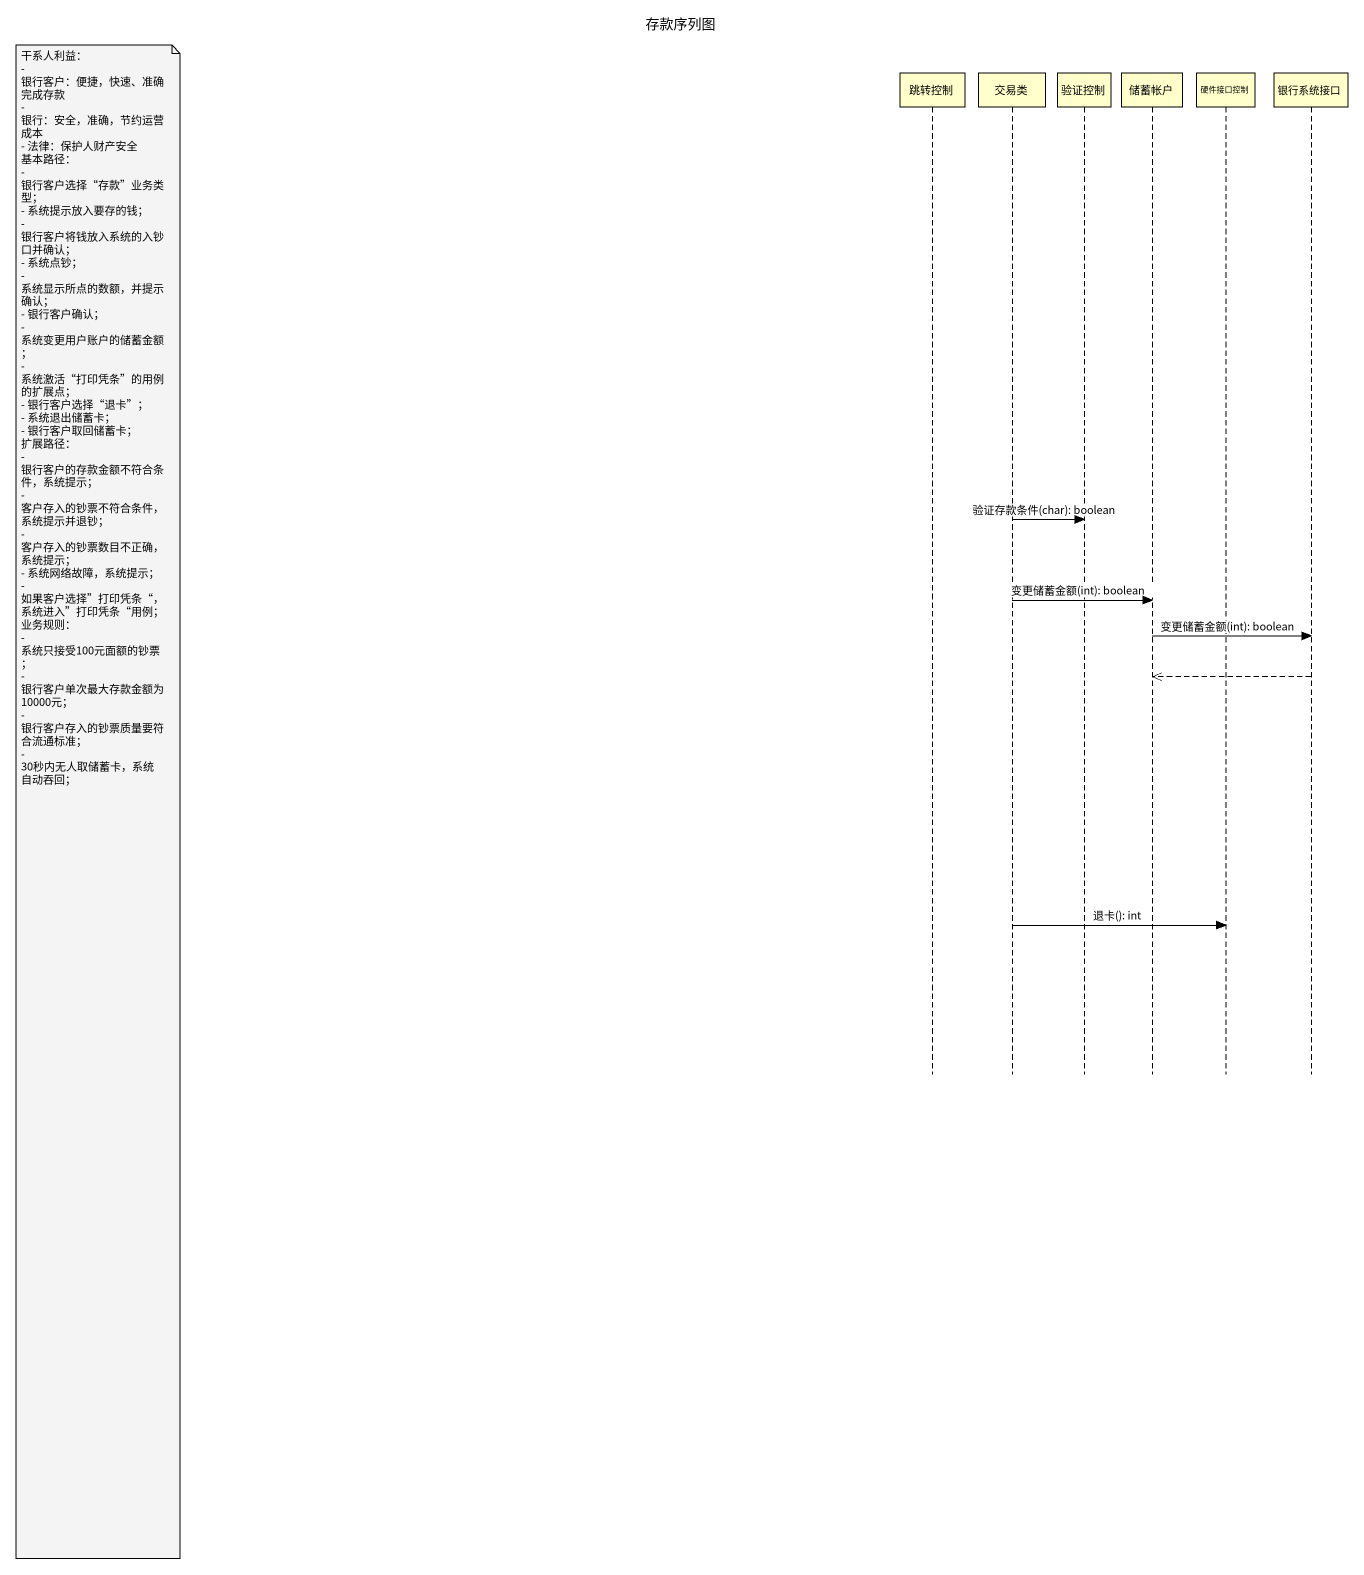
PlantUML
@startuml
title 存款序列图
hide footbox
participant 跳转控制
participant 交易类
participant 验证控制
participant 储蓄帐户
participant 硬件接口控制
participant 银行系统接口

交易类 -> 验证控制 : 验证存款条件(char): boolean
交易类 -> 储蓄帐户 : 变更储蓄金额(int): boolean
储蓄帐户 -> 银行系统接口 : 变更储蓄金额(int): boolean
银行系统接口 -->> 储蓄帐户
note left of 跳转控制
  干系人利益：
  - 银行客户：便捷，快速、准确完成存款
  - 银行：安全，准确，节约运营成本
  - 法律：保护人财产安全
  基本路径：
  - 银行客户选择“存款”业务类型；
  - 系统提示放入要存的钱；
  - 银行客户将钱放入系统的入钞口并确认；
  - 系统点钞；
  - 系统显示所点的数额，并提示确认；
  - 银行客户确认；
  - 系统变更用户账户的储蓄金额；
  - 系统激活“打印凭条”的用例的扩展点；
  - 银行客户选择“退卡”；
  - 系统退出储蓄卡；
  - 银行客户取回储蓄卡；
  扩展路径：
  - 银行客户的存款金额不符合条件，系统提示；
  - 客户存入的钞票不符合条件，系统提示并退钞；
  - 客户存入的钞票数目不正确，系统提示；
  - 系统网络故障，系统提示；
  - 如果客户选择”打印凭条“，系统进入”打印凭条“用例；
  业务规则：
  - 系统只接受100元面额的钞票；
  - 银行客户单次最大存款金额为10000元；
  - 银行客户存入的钞票质量要符合流通标准；
  - 30秒内无人取储蓄卡，系统自动吞回；
end note
交易类 -> 硬件接口控制 : 退卡(): int
@enduml
